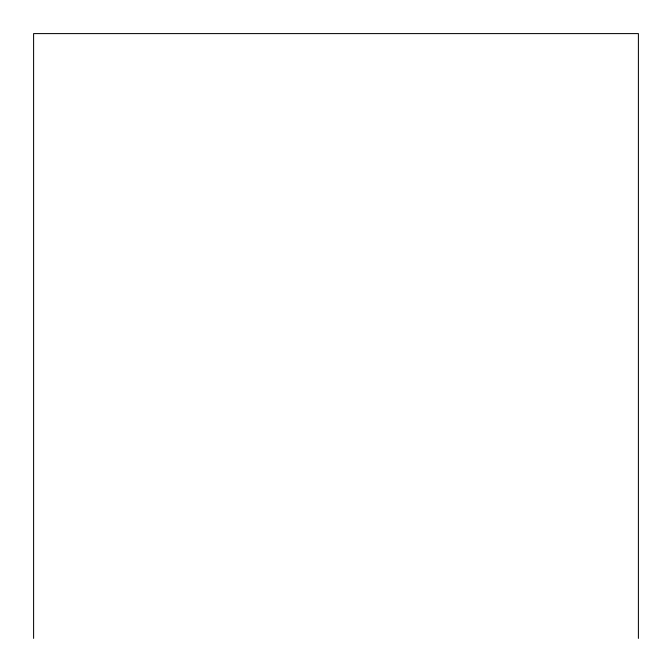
<?xml version="1.0" encoding="UTF-8"?>
<svg xmlns="http://www.w3.org/2000/svg" width="672" height="672" viewBox="0 0 672 672"><rect width="100%" height="100%" fill="white"/><g stroke="black" fill="none" stroke-linecap="round" stroke-linejoin="round"><path stroke-width="1.01" d="M638.4 638.4L638.4 33.6L33.6 33.6L33.6 638.4"/></g></svg>
